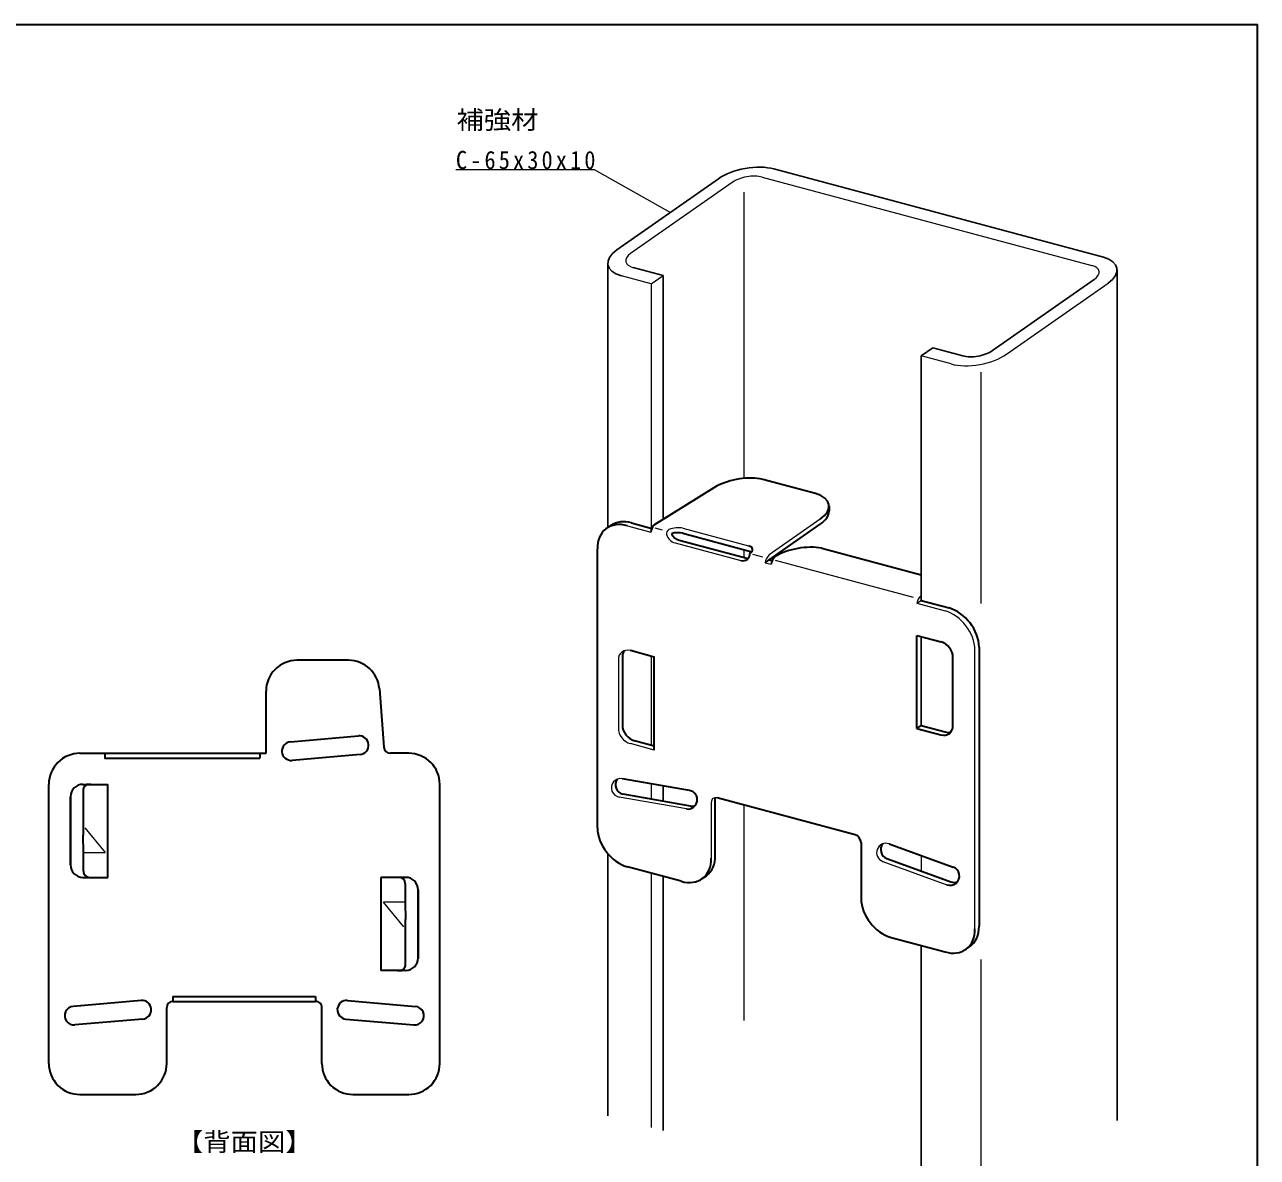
# Model space of a CAD drawing. Units: millimetres on the paper. Extents: x -195 to 195, y -138 to 138.
# Drawn here: x -3.9 to 194.8, y -45.1 to 137.5 of the extents above; entities that cross this region are included whole.
import ezdxf
from ezdxf.enums import TextEntityAlignment as Align

# ---------------------------------------------------------------- set-up
doc = ezdxf.new("R2010")
doc.units = ezdxf.units.MM
for name, color, linetype, lineweight in [('0-1_本体', 7, 'Continuous', 35), ('0-3_補強材', 4, 'Continuous', 18), ('0-8', 7, 'Continuous', 18), ('F-0_枠', 4, 'Continuous', 18)]:
    doc.layers.add(name, color=color, linetype=linetype, lineweight=lineweight)
doc.styles.add('ＭＳ ゴシック', font='')
doc.styles.get('ＭＳ ゴシック').set_extended_font_data('MS Gothic')

msp = doc.modelspace()

# ---------------------------------------------------------------- linework, layer by layer
at = {"layer": '0-1_本体'}
for p, q in [((123.556, 61.897), (115.037, 64.18)), ((107.596, 63.064), (97.496, 56.777)), ((125.736, 59.88), (125.736, 59.08)), ((89.914, 56.299), (90.57, 56.758)), ((93.882, 57.152), (97.166, 56.272)), ((116.098, 51.199), (124.29, 56.935)), ((101.572, 54.392), (112.69, 51.412)), ((102.145, 55.493), (113.304, 52.503)), ((88.397, 7.987), (88.397, 52.987)), ((124.561, 53.062), (140.557, 48.776)), ((115.443, 50.74), (116.098, 51.199)), ((116.098, 51.199), (116.56, 51.075)), ((140.557, 44.646), (145.076, 43.435)), ((139.901, 24.02), (139.901, 39.02)), ((139.901, 39.02), (143.804, 37.974)), ((149.905, 37.141), (149.905, -7.859)), ((48.287, 35), (40, 35)), ((92.433, 35.54), (92.433, 24.54)), ((145.697, 24.467), (145.697, 35.467)), ((35, 20), (35, 30)), ((53.267, 30.389), (54, 21)), ((139.901, 24.02), (143.765, 22.985)), ((38.929, 21.849), (49.887, 22.808)), ((97.573, 21.163), (94.365, 22.023)), ((5, 20), (35, 20)), ((34, 20), (34, 19.2)), ((58, 20), (54.992, 20)), ((50.148, 19.82), (39.19, 18.861)), ((103.255, 13.996), (92.422, 15.906)), ((0, -30), (0, 15)), ((5.5, 15), (9.5, 15)), ((5.5, 15), (9.5, 15)), ((5.516, 14), (5.516, 6.812)), ((6.789, 15), (6.078, 15)), ((9.5, 0), (9.5, 15)), ((9.5, 0), (9.5, 15)), ((63, -30), (63, 15)), ((3.5, 13), (3.5, 2)), ((3.5, 2), (3.5, 13)), ((103.389, 11.501), (92.556, 13.411)), ((107.405, 3.529), (107.405, 12.848)), ((129.932, 6.858), (107.715, 12.811)), ((5.578, 4), (5.516, 6.8)), ((5.578, 1), (5.578, 4)), ((130.898, 5.599), (130.898, -3.401)), ((135.41, 5.403), (145.746, 1.641)), ((135.039, 3.043), (145.376, -0.72)), ((5.5, 0), (9.5, 0)), ((5.5, 0), (9.5, 0)), ((57.5, 0), (53.5, 0)), ((53.5, 0), (53.5, -15)), ((57.5, 0), (53.5, 0)), ((101.92, -0.636), (93.226, 1.693)), ((105.301, -0.193), (105.956, 0.265)), ((57.422, -1), (57.422, -4)), ((59.5, -13), (59.5, -2)), ((59.5, -2), (59.5, -13.1)), ((57.422, -4), (57.484, -6.8)), ((57.484, -14), (57.484, -6.813)), ((135.727, -9.695), (144.421, -12.024)), ((147.695, -11.655), (148.35, -11.197)), ((57.5, -15), (53.5, -15)), ((57.5, -15), (53.5, -15)), ((56.211, -15), (56.922, -15)), ((14.884, -19.855), (3.926, -20.813)), ((20, -19.2), (43, -19.2)), ((20, -19.2), (20, -20)), ((43, -19.2), (43, -20)), ((48.116, -19.854), (59.074, -20.813)), ((19, -30), (19, -20.992)), ((20, -20), (43, -20)), ((44, -30), (44, -21)), ((15.145, -22.843), (4.187, -23.802)), ((47.855, -22.843), (58.813, -23.802)), ((5, -35), (14, -35)), ((49, -35), (58, -35))]:
    msp.add_line(p, q, dxfattribs=at)
at = {"layer": '0-1_本体', "color": 4, "lineweight": 18}
for p, q in [((124.29, 57.735), (116.098, 51.999)), ((93.226, 56.693), (97.015, 55.678)), ((98.885, 55.977), (97.713, 56.291)), ((102.145, 56.293), (112.77, 53.446)), ((100.916, 53.933), (111.541, 51.086)), ((115.058, 51.643), (113.426, 52.081)), ((115.443, 50.74), (116.409, 50.482)), ((139.337, 45.138), (117.084, 51.101)), ((139.901, 44.187), (140.557, 44.646)), ((139.901, 44.187), (144.421, 42.976)), ((149.25, -8.318), (149.25, 36.682)), ((91.778, 35.081), (91.778, 24.081)), ((97.573, 20.529), (93.709, 21.564)), ((102.734, 11.042), (91.901, 12.952)), ((106.749, 12.07), (106.749, 3.07)), ((5.789, 8), (9.078, 4)), ((5.578, 4), (9.078, 4)), ((134.384, 2.584), (144.72, -1.178)), ((57.211, -8), (53.922, -4)), ((57.422, -4), (53.922, -4))]:
    msp.add_line(p, q, dxfattribs=at)
at = {"layer": '0-1_本体'}
for points in [[(97.573, 20.529), (97.573, 35.529), (93.709, 36.564)], [(139.901, 24.02), (140.557, 24.479), (144.421, 23.443)], [(9, 20), (9, 19.2), (34, 19.2)]]:
    msp.add_lwpolyline(points, dxfattribs=at)
at = {"layer": '0-1_本体', "color": 4, "lineweight": 18}
for centre, radius, start, end in [((100.33, 55.385), 0.8, 119.30055, 187.83002), ((92.162, 14.429), 1.5, 80.00014, 260.00034), ((134.897, 3.993), 1.5, 70.00034, 250)]:
    msp.add_arc(centre, radius, start, end, dxfattribs=at)
at = {"layer": '0-1_本体'}
for centre, radius, start, end in [((40, 30), 5, 90.00025, 180.00025), ((48.282, 30), 5, 4.46253, 89.94665), ((50.018, 21.314), 1.5, 275.00023, 95.00023), ((5, 15), 5, 90.00002, 180.00012), ((39.06, 20.355), 1.5, 95.00025, 275.00023), ((55, 21), 1, 180.00025, 269.99974), ((58, 15), 5, 0.00012, 90.00002), ((5.5, 13), 2, 89.99999, 180.00043), ((6.516, 14), 1, 89.99974, 180.00025), ((92.817, 14.888), 1.5, 140.466, 260.00034), ((102.994, 12.519), 1.5, 260.00034, 80), ((103.65, 12.978), 1.5, 260.00034, 289.534), ((135.552, 4.452), 1.5, 140.466, 250), ((5.5, 2), 2, 180.00043, 270.00037), ((6.578, 1), 1, 180.00025, 270.00025), ((56.422, -1), 1, 0.00025, 90.00025), ((57.5, -2), 2, 0.0005, 90.00075), ((57.5, -2), 2, 0.0005, 90.00075), ((145.233, 0.231), 1.5, 250, 70.0002), ((145.889, 0.69), 1.5, 250, 289.534), ((57.5, -13), 2, 270.00025, 0.0005), ((56.484, -14), 1, 269.99974, 0.00025), ((15.015, -21.349), 1.5, 275.00025, 94.99991), ((47.986, -21.349), 1.5, 85.00025, 264.99991), ((4.056, -22.308), 1.5, 95.00005, 275.00025), ((20, -21), 1, 90.00025, 180.00025), ((43, -21), 1, 0, 90.00025), ((58.944, -22.307), 1.5, 264.99991, 85.00011), ((5, -30), 5, 180.00012, 270.00025), ((14, -30), 5, 270.00025, 0.00013), ((49, -30), 5, 179.99991, 270.00003), ((58, -30), 5, 270.00003, 0.00012)]:
    msp.add_arc(centre, radius, start, end, dxfattribs=at)
for centre, major_axis, ratio, start_param, end_param in [((111.454, 61.364), (5.961, 1.051), 0.475, 0.8451296, 2.1882013), ((119.46, 59.029), (6.254, 1.103), 0.475, 5.5070212, 7.0593494), ((119.46, 58.229), (6.254, 1.103), 0.475, 5.5070212, 6.199625), ((93.226, 51.693), (-3.455, 4.502), 0.75, 5.4863682, 7.0800024), ((93.882, 52.152), (-3.455, 4.502), 0.75, 5.4863682, 6.2417678), ((97.67, 56.137), (0.473, 0.909), 0.5, 1.0747956, 2.3360446), ((100.916, 54.633), (1.876, 0.331), 0.475, 0.7761641, 1.8107293), ((101.572, 55.892), (-1.004, 1.308), 0.8, 1.3326943, 2.3770378), ((111.541, 52.586), (-1.004, 1.308), 0.8, 2.3770378, 3.9061475), ((111.541, 52.586), (1.876, 0.331), 0.475, 5.5070212, 7.0593494), ((117.064, 50.94), (0.473, 0.909), 0.5, 0.805548, 2.3360446), ((121.238, 49.987), (6.112, 1.078), 0.5, 0.9105751, 2.2310175), ((145.076, 38.435), (-3.455, 4.502), 0.75, 3.9384097, 5.4863682), ((143.765, 35.985), (-1.359, 1.771), 0.775, 3.9220159, 5.4828624), ((94.365, 35.023), (-1.359, 1.771), 0.775, 0.1993463, 0.7804232), ((94.365, 24.023), (-1.359, 1.771), 0.775, 0.7804232, 2.3611694), ((143.765, 24.985), (-1.359, 1.771), 0.775, 2.3611694, 3.9220159), ((144.421, 25.443), (-1.359, 1.771), 0.775, 2.3611694, 2.8745977), ((93.226, 6.693), (-3.455, 4.502), 0.75, 0.7968171, 2.3447756), ((129.932, 5.858), (-0.691, 0.9), 0.75, 3.9384097, 5.4863682), ((101.92, 4.364), (-3.455, 4.502), 0.75, 2.3447756, 3.9384097), ((102.575, 4.823), (-3.455, 4.502), 0.75, 3.1199594, 3.9384097), ((135.727, -4.695), (-3.455, 4.502), 0.75, 0.7968171, 2.3447756), ((145.076, -6.565), (-3.455, 4.502), 0.75, 3.0894633, 3.9384097), ((144.421, -7.024), (-3.455, 4.502), 0.75, 2.3447756, 3.9384097)]:
    msp.add_ellipse(centre, major_axis=major_axis, ratio=ratio, start_param=start_param, end_param=end_param, dxfattribs=at)
at = {"layer": '0-1_本体', "color": 4, "lineweight": 18}
for centre, major_axis, ratio, start_param, end_param in [((100.916, 55.433), (1.876, 0.331), 0.475, 0.7761641, 2.0330034), ((100.916, 55.433), (-1.004, 1.308), 0.8, 1.1223832, 2.3770378), ((116.098, 51.199), (0.473, 0.909), 0.5, 0.805548, 2.3360446), ((140.557, 44.646), (0.473, 0.909), 0.5, 0.805548, 2.3360446), ((144.421, 37.976), (-3.455, 4.502), 0.75, 3.9384097, 5.4863682), ((93.709, 34.564), (-1.359, 1.771), 0.775, 5.5027621, 7.0636086), ((93.709, 23.564), (-1.359, 1.771), 0.775, 0.7804232, 2.3611694), ((107.715, 11.811), (-0.691, 0.9), 0.75, 5.4863682, 7.0800024)]:
    msp.add_ellipse(centre, major_axis=major_axis, ratio=ratio, start_param=start_param, end_param=end_param, dxfattribs=at)
at = {"layer": '0-3_補強材', "color": 3, "lineweight": 25}
for p, q in [((169.961, 99.988), (116.835, 114.224)), ((91.527, 101.178), (107.91, 112.65)), ((90.081, 99.032), (90.081, 56.415)), ((172.141, 97.972), (172.141, -39.196)), ((168.473, 96.422), (152.09, 84.95)), ((140.557, 84.075), (142.441, 85.395)), ((140.557, 84.075), (140.557, 44.646)), ((142.441, 85.395), (147.27, 84.1)), ((140.557, 38.844), (140.557, 24.479)), ((98.974, 12.279), (98.974, 14.751)), ((90.081, 3.816), (90.081, -38.435)), ((98.974, 0.153), (98.974, -40.818)), ((140.557, -10.989), (140.557, -51.96))]:
    msp.add_line(p, q, dxfattribs=at)
at = {"layer": '0-3_補強材'}
for p, q in [((110.131, 112.054), (93.748, 100.583)), ((114.951, 112.904), (168.077, 98.669)), ((112.005, 110.477), (112.005, 64.336)), ((97.09, 95.722), (92.261, 97.016)), ((97.09, 95.722), (98.974, 97.041)), ((97.09, 95.722), (97.09, 56.292)), ((154.312, 84.355), (170.695, 95.827)), ((145.386, 82.781), (140.557, 84.075)), ((150.216, 81.487), (150.216, 44.147)), ((112.005, 52.851), (112.005, 51.596)), ((97.09, 35.658), (97.09, 21.292)), ((97.09, 15.083), (97.09, 12.611)), ((112.005, 11.661), (112.005, -23.083)), ((140.557, 3.53), (140.557, 1.034)), ((97.09, 0.658), (97.09, -40.313)), ((150.216, -13.241), (150.216, -54.548))]:
    msp.add_line(p, q, dxfattribs=at)
at = {"layer": '0-3_補強材', "color": 3, "lineweight": 25}
msp.add_lwpolyline([(94.145, 98.335), (98.974, 97.041), (98.974, 57.698)], dxfattribs=at)
for centre, major_axis, start_param, end_param in [((112.739, 111.356), (6.254, 1.103), 0.7761641, 2.3654286), ((96.356, 99.884), (6.254, 1.103), 2.3654286, 3.9177568), ((165.865, 97.121), (6.254, 1.103), 5.5070212, 7.0593494), ((149.482, 85.649), (3.377, 0.595), 3.9177568, 5.5070212)]:
    msp.add_ellipse(centre, major_axis=major_axis, ratio=0.475, start_param=start_param, end_param=end_param, dxfattribs=at)
at = {"layer": '0-3_補強材'}
for centre, major_axis, start_param, end_param in [((112.739, 111.356), (3.377, 0.595), 0.7761641, 2.3654286), ((96.356, 99.884), (3.377, 0.595), 2.3654286, 3.954693), ((165.865, 97.121), (3.377, 0.595), 5.5070212, 7.0593494), ((149.482, 85.649), (6.254, 1.103), 3.9177568, 5.5070212)]:
    msp.add_ellipse(centre, major_axis=major_axis, ratio=0.475, start_param=start_param, end_param=end_param, dxfattribs=at)
at = {"layer": '0-8', "color": 4}
msp.add_lwpolyline([(65.607, 114.163), (87.857, 114.163), (100.16, 107.223)], dxfattribs=at)
at = {"layer": 'F-0_枠', "color": 7, "lineweight": 35}
for p in [(-194.75, 137.5), (194.75, -137.5)]:
    msp.add_line(p, (194.75, 137.5), dxfattribs=at)

# ---------------------------------------------------------------- texts
at = {"layer": '0-8', "style": 'ＭＳ ゴシック', "width": 1.1}
for s, p in [('補強材', (65.7, 119.795)), ('【背面図】', (20.5, -45))]:
    msp.add_text(s, height=2.933, dxfattribs=at).set_placement(p, align=Align.BOTTOM_LEFT)
at = {"layer": '0-8', "insert": (65.607, 114.163), "char_height": 2.933, "attachment_point": 7, "style": 'ＭＳ ゴシック'}
msp.add_mtext('\\T1.28;\\W0.9;C-65x30x10', dxfattribs=at)

doc.saveas('drawing.dxf')
